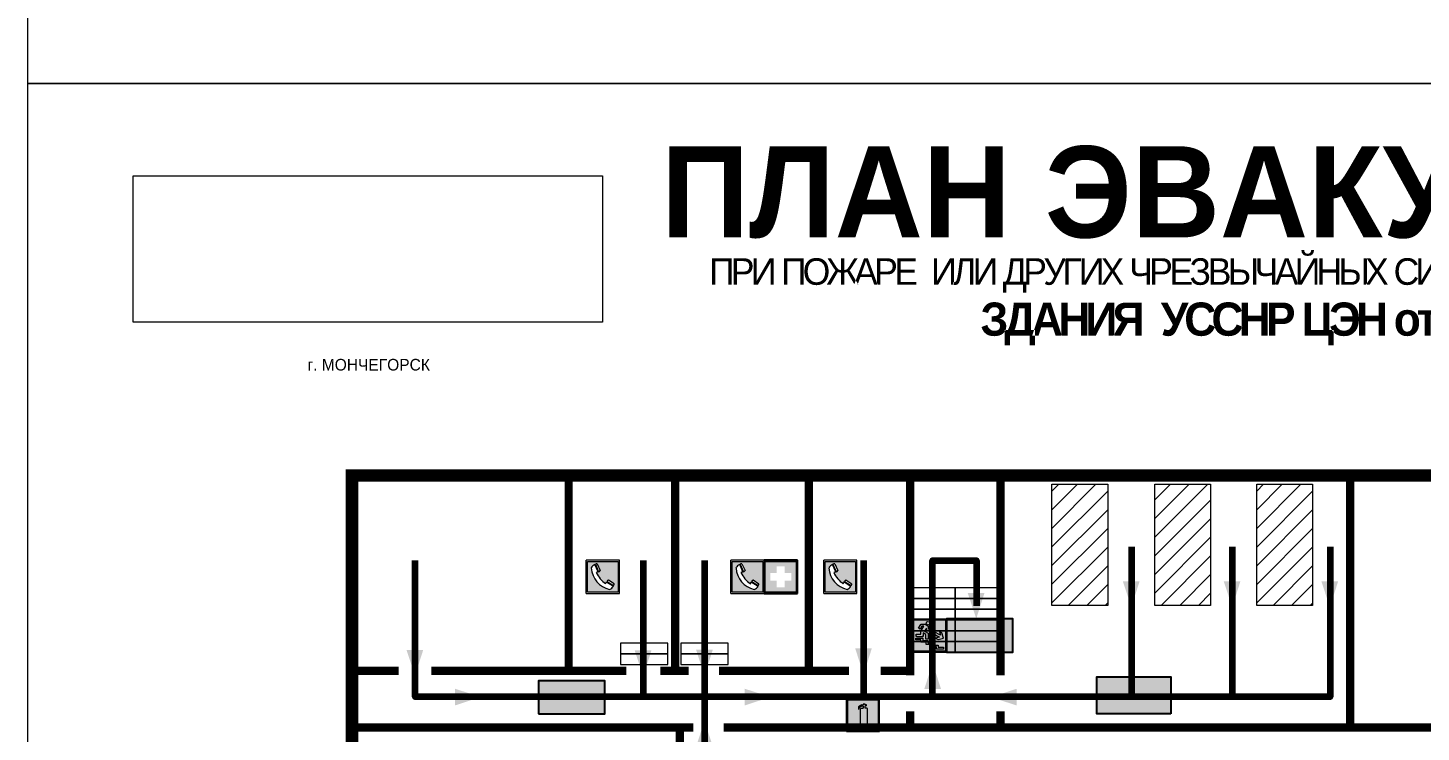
# Model space of a CAD drawing. Header units: millimetres. Extents: x 13810 to 67229, y 12374 to 21950.
# Drawn here: x 19059.6 to 19395.4, y 14390.6 to 14560.3 of the extents above; entities that cross this region are included whole.
import ezdxf

# ---------------------------------------------------------------- set-up
doc = ezdxf.new("R2010")
doc.units = ezdxf.units.MM
doc.layers.add('План_Штампы', color=7, linetype='Continuous')
doc.styles.add('обычный', font='arial.ttf')
picture_1 = doc.add_image_def('image1.jpg', size_in_pixel=(337, 105))

# ---------------------------------------------------------------- blocks, each defined once
blk = doc.blocks.new('A$C456E1F9C')
at = {"lineweight": 5}
h = blk.add_hatch(color=242, dxfattribs=at)
h.paths.add_polyline_path([(0.51, -1.47), (0.51, -13.26), (12.29, -13.26), (12.29, -1.47)])
h.paths.add_polyline_path([(5.42, -4.95, -0.254479), (4.78, -5.4), (3.52, -2.53, -0.209735), (4.23, -2.4)], flags=16)
h.paths.add_polyline_path([(8.53, -8.6), (10.87, -10.17), (10.54, -10.76), (8.03, -9.13, -0.192251)], flags=16)
h.paths.add_polyline_path([(4.61, -5.49, 0.005518), (3.87, -5.72, 0.128647), (7.49, -10.01, 0.00809), (7.83, -9.33), (10.47, -10.97, -0.16736), (8.99, -12.25, -0.327862), (1.95, -3.95, -0.166952), (3.36, -2.62)], flags=16)
at = {"color": 242, "lineweight": 5}
for p, q in [((0, -13.77), (0, -0.97)), ((12.8, -0.97), (0, -0.97)), ((4.61, -5.49), (3.36, -2.62)), ((3.52, -2.53), (4.78, -5.4)), ((4.23, -2.4), (5.42, -4.95)), ((12.8, -13.77), (12.8, -0.97)), ((7.83, -9.33), (10.47, -10.97)), ((8.03, -9.13), (10.54, -10.76)), ((10.81, -10.12), (8.53, -8.6)), ((10.54, -10.76), (10.8, -10.3)), ((10.8, -10.3), (10.81, -10.12)), ((0, -13.77), (12.8, -13.77))]:
    blk.add_line(p, q, dxfattribs=at)
blk.add_lwpolyline([(0.51, -1.47), (12.29, -1.47), (12.29, -13.26), (0.51, -13.26)], close=True, dxfattribs=at)
for centre, radius, start, end in [((4.59, -5.34), 2.99, 114.2845, 152.1974), ((11.12, -3.31), 9.19, 183.9915, 256.6009), ((4.02, -3.27), 0.891, 76.3284, 123.7092), ((4.68, -4.59), 0.824, 276.9621, 334.0723), ((14.98, -39.1), 35.17, 107.1487, 108.4135), ((13.86, -0.94), 11.08, 205.5536, 234.8762), ((-13.31, 0.8), 23.44, 332.5487, 334.4027), ((8.94, -9.5), 0.989, 114.4092, 157.9388), ((7.87, -9.46), 3, 291.9291, 329.9329)]:
    blk.add_arc(centre, radius, start, end, dxfattribs=at)
blk = doc.blocks.new('A$C18900ED3')
h = blk.add_hatch(color=126)
h.paths.add_polyline_path([(-0.18, -0.18), (-7.02, -0.18), (-7.02, -7.02), (-0.18, -7.02)])
h.paths.add_polyline_path([(-5.89, -4.46), (-5.89, -2.77), (-4.46, -2.77), (-4.46, -1.31), (-2.77, -1.31), (-2.77, -2.77), (-1.33, -2.77), (-1.33, -4.46), (-2.77, -4.46), (-2.77, -5.89), (-4.46, -5.89), (-4.46, -4.46)], flags=16)
at = {"color": 126}
for p, q in [((-7.2, 0), (-7.2, -7.2)), ((0, 0), (-7.2, 0)), ((0, -7.2), (0, 0)), ((-7.02, -7.02), (-7.02, -0.18)), ((-7.02, -0.18), (-0.18, -0.18)), ((-0.18, -0.18), (-0.18, -7.02)), ((-7.2, -7.2), (0, -7.2)), ((-0.18, -7.02), (-7.02, -7.02))]:
    blk.add_line(p, q, dxfattribs=at)
blk = doc.blocks.new('A$C7B4425F7')
at = {"true_color": 0xffffff}
blk.add_hatch(color=7, dxfattribs=at).paths.add_polyline_path([(0, 0), (-16, 0), (-16, -8), (0, -8)])
h = blk.add_hatch(color=126)
h.paths.add_polyline_path([(-0.2, -0.2), (-15.8, -0.2), (-15.8, -7.8), (-0.2, -7.8)])
h.paths.add_polyline_path([(-11.76, -2.03), (-11.76, -3.66), (-11.17, -3.66, -0.568275), (-11.17, -6.18), (-12.58, -6.18), (-12.58, -2.03)], flags=16)
h.paths.add_polyline_path([(-13.33, -4.12, -0.495768), (-13.59, -6.18), (-15.03, -6.18), (-15.03, -2.03), (-13.59, -2.03, -0.487973)], flags=16)
h.paths.add_polyline_path([(-10.25, -2.03), (-9.48, -2.03), (-9.48, -6.18), (-10.25, -6.18)], flags=16)
h.paths.add_polyline_path([(-13.84, -3.69), (-14.24, -3.69), (-14.24, -3.03), (-13.9, -3.03, -0.692621)], flags=0)
h.paths.add_polyline_path([(-9.15, -2.03), (-8.4, -2.03), (-8.04, -3.07), (-7.68, -2.03), (-6.93, -2.03), (-7.64, -4.1), (-6.93, -6.18), (-7.68, -6.18), (-8.04, -5.14), (-8.4, -6.18), (-9.15, -6.18), (-8.44, -4.1)], flags=16)
h.paths.add_polyline_path([(-11.76, -4.46), (-11.42, -4.46, -0.692621), (-11.36, -5.12), (-11.76, -5.12)], flags=0)
h.paths.add_polyline_path([(-13.9, -5.2), (-14.24, -5.2), (-14.24, -4.55), (-13.84, -4.55, -0.708038)], flags=0)
edge = h.paths.add_edge_path(flags=16)
edge.add_ellipse((-5.51, -4.08), major_axis=(0, 2.05), ratio=0.586184, start_angle=0, end_angle=360)
edge = h.paths.add_edge_path(flags=0)
edge.add_ellipse((-5.51, -4.08), major_axis=(0, 1.14), ratio=0.454828, start_angle=0, end_angle=360)
h.paths.add_polyline_path([(-4.13, -4.96, 0.377264), (-3.48, -4.52, 0.0555), (-3.16, -2.03), (-1.66, -2.03), (-1.66, -4.96), (-0.96, -4.96), (-0.96, -7.01), (-1.75, -7.01), (-1.75, -6.18), (-3.3, -6.18), (-3.3, -7.02), (-4.13, -7.02)], flags=16)
h.paths.add_polyline_path([(-2.73, -2.91), (-2.28, -2.91), (-2.28, -4.96), (-3.05, -4.96, 0.079136)], flags=0)
at = {"color": 126}
blk.add_lwpolyline([(-16, -8), (0, -8), (0, 0), (-16, 0)], close=True, dxfattribs=at)
blk = doc.blocks.new('A$C3AD82952')
at = {"true_color": 0xf5f5ff}
h = blk.add_hatch(color=7, dxfattribs=at)
h.dxf.hatch_style = 1
h.paths.add_polyline_path([(8.21, 8.73, 0.414214), (7.89, 9.05), (7.22, 9.05), (7.22, 9.92), (7.59, 9.92, 1), (7.57, 10.36), (7.22, 10.36), (7.22, 10.6), (6.43, 10.6), (6.43, 10.36), (6.01, 10.36), (4.74, 9.59), (4.74, 8.69), (4.98, 8.73), (4.98, 9.26), (6.12, 9.91), (6.43, 9.91), (6.43, 9.05), (5.76, 9.05, 0.414214), (5.44, 8.73), (5.44, 2.2), (8.21, 2.2)], flags=0)
h.paths.add_polyline_path([(12.8, 12.8), (0, 12.8), (0, 0), (12.8, 0)])
h.paths.add_polyline_path([(0.51, 12.29), (12.29, 12.29), (12.29, 0.51), (0.51, 0.51)], flags=16)
h.paths.add_polyline_path([(4.74, 9.59), (6.01, 10.36), (6.43, 10.36), (6.43, 10.6), (7.22, 10.6), (7.22, 10.36), (7.59, 10.36, -0.94586), (7.59, 9.92), (7.22, 9.92), (7.22, 9.05), (7.89, 9.05, -0.414214), (8.21, 8.73), (8.21, 2.2), (5.44, 2.2), (5.44, 8.73, -0.414214), (5.76, 9.05), (6.43, 9.05), (6.43, 9.91), (6.12, 9.91), (4.98, 9.26), (4.98, 8.73), (4.74, 8.69)], flags=0)
h = blk.add_hatch(color=242)
h.dxf.hatch_style = 1
h.paths.add_polyline_path([(12.29, 12.29), (0.51, 12.29), (0.51, 0.51), (12.29, 0.51)])
h.paths.add_polyline_path([(4.74, 8.69), (4.74, 9.59), (6.01, 10.36), (6.43, 10.36), (6.43, 10.6), (7.22, 10.6), (7.22, 10.36), (7.59, 10.36, -0.94586), (7.59, 9.92), (7.22, 9.92), (7.22, 9.05), (7.89, 9.05, -0.414214), (8.21, 8.73), (8.21, 2.2), (5.44, 2.2), (5.44, 8.73, -0.414214), (5.76, 9.05), (6.43, 9.05), (6.43, 9.91), (6.12, 9.91), (4.98, 9.26), (4.98, 8.73)], flags=16)
h = blk.add_hatch(color=7, dxfattribs=at)
h.dxf.hatch_style = 1
h.paths.add_polyline_path([(8.21, 8.73, 0.414214), (7.89, 9.05), (7.22, 9.05), (7.22, 9.92), (7.59, 9.92, 1), (7.57, 10.36), (7.22, 10.36), (7.22, 10.6), (6.43, 10.6), (6.43, 10.36), (6.01, 10.36), (4.74, 9.59), (4.74, 8.69), (4.98, 8.73), (4.98, 9.26), (6.12, 9.91), (6.43, 9.91), (6.43, 9.05), (5.76, 9.05, 0.414214), (5.44, 8.73), (5.44, 2.2), (8.21, 2.2)])
at = {"color": 242, "lineweight": 5}
for p, q in [((0, 0), (0, 12.8)), ((0, 12.8), (12.8, 12.8)), ((12.8, 0), (12.8, 12.8)), ((6.01, 10.36), (4.74, 9.59)), ((4.74, 9.59), (4.74, 8.69)), ((4.74, 8.69), (4.98, 8.73)), ((4.98, 9.26), (6.12, 9.91)), ((4.98, 8.73), (4.98, 9.26)), ((5.44, 2.2), (5.44, 8.73)), ((5.76, 9.05), (6.43, 9.05)), ((6.01, 10.36), (6.43, 10.36)), ((6.12, 9.91), (6.43, 9.91)), ((7.22, 10.6), (6.43, 10.6)), ((6.43, 10.6), (6.43, 10.36)), ((6.43, 9.91), (6.43, 9.05)), ((7.22, 10.36), (7.22, 10.6)), ((7.59, 10.36), (7.22, 10.36)), ((7.22, 9.05), (7.22, 9.92)), ((7.59, 9.92), (7.22, 9.92)), ((7.89, 9.05), (7.22, 9.05)), ((8.21, 2.2), (8.21, 8.73)), ((0, 0), (12.8, 0)), ((5.44, 2.2), (8.21, 2.2))]:
    blk.add_line(p, q, dxfattribs=at)
blk.add_lwpolyline([(0.51, 12.29), (12.29, 12.29), (12.29, 0.51), (0.51, 0.51)], close=True, dxfattribs=at)
for centre, radius, start, end in [((5.76, 8.73), 0.32, 90, 180), ((7.58, 10.14), 0.223, 273.1875, 86.8125), ((7.89, 8.73), 0.32, 0, 90)]:
    blk.add_arc(centre, radius, start, end, dxfattribs=at)
blk = doc.blocks.new('A$C32E8229D')
at = {"true_color": 0xffffff}
blk.add_hatch(color=7, dxfattribs=at).paths.add_polyline_path([(0, 0), (0, -8), (16, -8), (16, 0)])
h = blk.add_hatch(color=126)
h.paths.add_polyline_path([(0.2, -0.2), (15.8, -0.2), (15.8, -7.8), (0.2, -7.8)])
h.paths.add_polyline_path([(13.49, -2.05), (12.08, -2.05), (11.37, -2.63, 0.162397), (11.29, -2.84), (11.29, -3.63), (10.35, -3.63), (10.35, -4.05), (11.68, -4.05), (11.68, -3.48), (12.26, -4.28), (11.29, -5.1), (11.29, -6.78), (11.85, -6.78), (11.85, -5.44), (12.8, -4.64), (12.8, -5.94), (14.46, -5.94), (14.46, -5.39), (13.45, -5.39), (13.45, -3.97), (12.46, -2.59), (13.15, -2.59), (13.69, -3.34), (14.18, -3)], flags=16)
h.paths.add_polyline_path([(10.74, -1.82, 1), (11.8, -1.82, 1)], flags=16)
h.paths.add_polyline_path([(9.39, -3.59), (5.99, -3.59), (6.56, -3.03), (5.91, -3.03), (5.1, -3.83), (5.91, -4.64), (6.56, -4.64), (5.99, -4.09), (9.39, -4.09)], flags=16)
h.paths.add_polyline_path([(4.29, -1.08), (1.72, -1.08), (1.72, -6.6), (4.29, -6.6)], flags=16)
at = {"color": 126}
blk.add_lwpolyline([(16, -8), (0, -8), (0, 0), (16, 0)], close=True, dxfattribs=at)
blk = doc.blocks.new('вниз')
at = {"lineweight": 0, "true_color": 0xffffff}
h = blk.add_hatch(color=7, dxfattribs=at)
h.dxf.hatch_style = 1
h.paths.add_polyline_path([(40994.51, -4472.22), (40986.51, -4472.22), (40986.51, -4480.22), (40994.51, -4480.22)])
h.paths.add_polyline_path([(40994.31, -4472.42), (40994.31, -4480.01), (40986.71, -4480.01), (40986.71, -4472.42)], flags=16)
h.paths.add_polyline_path([(40988.43, -4473.53), (40989.43, -4473.53), (40990.19, -4473.96), (40990.19, -4474.6), (40991, -4474.6), (40991, -4475.06), (40989.73, -4475.06), (40989.73, -4474.46), (40989.3, -4475.18), (40990.17, -4475.7), (40990.17, -4477.11), (40989.63, -4477.11), (40989.63, -4476.01), (40988.94, -4475.59), (40988.94, -4476.46), (40988.94, -4476.46), (40987.47, -4476.46), (40987.26, -4476.46), (40987.26, -4475.92), (40988.4, -4475.92), (40988.4, -4475.2), (40989.1, -4473.99), (40988.66, -4473.99), (40988.24, -4474.7), (40987.86, -4474.47), (40988.41, -4473.56)], flags=0)
h.paths.add_polyline_path([(40990.55, -4473.29, -1), (40989.69, -4473.29, -1)], flags=0)
h.paths.add_polyline_path([(40988.85, -4476.89), (40988.85, -4477.43), (40990.1, -4477.43), (40990.1, -4477.99), (40991.34, -4477.99), (40991.34, -4478.54), (40992.59, -4478.54), (40992.59, -4479.09), (40993.83, -4479.09), (40993.83, -4479.52), (40992.17, -4479.52), (40992.17, -4478.97), (40990.91, -4478.97), (40990.91, -4478.41), (40989.68, -4478.41), (40989.68, -4477.86), (40988.43, -4477.86), (40988.43, -4477.31), (40987.6, -4477.31), (40987.18, -4477.31), (40987.18, -4476.89)], flags=0)
h.paths.add_polyline_path([(40991.61, -4475.33), (40993.12, -4476.2), (40992.9, -4475.27), (40993.48, -4475.6), (40993.83, -4476.88), (40992.56, -4477.22), (40991.97, -4476.88), (40992.9, -4476.61), (40991.38, -4475.74), (40991.58, -4475.39)], flags=0)
h.paths.add_polyline_path([(40990.19, -4473.96), (40989.43, -4473.53), (40988.43, -4473.53), (40988.41, -4473.56), (40987.86, -4474.47), (40988.24, -4474.7), (40988.66, -4473.99), (40989.1, -4473.99), (40988.4, -4475.2), (40988.4, -4475.92), (40987.26, -4475.92), (40987.26, -4476.46), (40987.47, -4476.46), (40988.94, -4476.46), (40988.94, -4476.27), (40988.94, -4475.59), (40989.63, -4476.01), (40989.63, -4477.11), (40990.17, -4477.11), (40990.17, -4475.7), (40989.3, -4475.18), (40989.73, -4474.46), (40989.73, -4475.06), (40991, -4475.06), (40991, -4474.6), (40990.19, -4474.6)], flags=0)
h.paths.add_polyline_path([(40990.55, -4473.29, 1), (40989.69, -4473.29, 1)], flags=0)
h.paths.add_polyline_path([(40991.61, -4475.33), (40991.58, -4475.39), (40991.38, -4475.74), (40992.9, -4476.61), (40991.97, -4476.88), (40992.56, -4477.22), (40993.83, -4476.88), (40993.48, -4475.6), (40992.9, -4475.27), (40993.12, -4476.2)], flags=0)
h.paths.add_polyline_path([(40990.1, -4477.43), (40988.85, -4477.43), (40988.85, -4476.89), (40987.18, -4476.89), (40987.18, -4477.31), (40987.6, -4477.31), (40988.43, -4477.31), (40988.43, -4477.86), (40989.68, -4477.86), (40989.68, -4478.41), (40990.91, -4478.41), (40990.91, -4478.97), (40992.17, -4478.97), (40992.17, -4479.52), (40993.83, -4479.52), (40993.83, -4479.09), (40992.59, -4479.09), (40992.59, -4478.54), (40991.34, -4478.54), (40991.34, -4477.99), (40990.1, -4477.99)], flags=0)
at = {"lineweight": 0}
h = blk.add_hatch(color=126, dxfattribs=at)
h.dxf.hatch_style = 1
h.paths.add_polyline_path([(40994.31, -4472.42), (40986.71, -4472.42), (40986.71, -4480.01), (40994.31, -4480.01)])
h.paths.add_polyline_path([(40988.43, -4473.53), (40989.43, -4473.53), (40990.19, -4473.96), (40990.19, -4474.6), (40991, -4474.6), (40991, -4475.06), (40989.73, -4475.06), (40989.73, -4474.46), (40989.3, -4475.18), (40990.17, -4475.7), (40990.17, -4477.11), (40989.63, -4477.11), (40989.63, -4476.01), (40988.94, -4475.59), (40988.94, -4476.46), (40988.94, -4476.46), (40987.47, -4476.46), (40987.26, -4476.46), (40987.26, -4475.92), (40988.4, -4475.92), (40988.4, -4475.2), (40989.1, -4473.99), (40988.66, -4473.99), (40988.24, -4474.7), (40987.86, -4474.47), (40988.41, -4473.56)], flags=16)
h.paths.add_polyline_path([(40990.55, -4473.29, -1), (40989.69, -4473.29, -1)], flags=16)
h.paths.add_polyline_path([(40988.85, -4476.89), (40988.85, -4477.43), (40990.1, -4477.43), (40990.1, -4477.99), (40991.34, -4477.99), (40991.34, -4478.54), (40992.59, -4478.54), (40992.59, -4479.09), (40993.83, -4479.09), (40993.83, -4479.52), (40992.17, -4479.52), (40992.17, -4478.97), (40990.91, -4478.97), (40990.91, -4478.41), (40989.68, -4478.41), (40989.68, -4477.86), (40988.43, -4477.86), (40988.43, -4477.31), (40987.6, -4477.31), (40987.18, -4477.31), (40987.18, -4476.89)], flags=16)
h.paths.add_polyline_path([(40991.61, -4475.33), (40993.12, -4476.2), (40992.9, -4475.27), (40993.48, -4475.6), (40993.83, -4476.88), (40992.56, -4477.22), (40991.97, -4476.88), (40992.9, -4476.61), (40991.38, -4475.74), (40991.58, -4475.39)], flags=16)
at = {"lineweight": 0, "true_color": 0xffffff}
h = blk.add_hatch(color=7, dxfattribs=at)
h.dxf.hatch_style = 1
h.paths.add_polyline_path([(40989.73, -4474.46), (40989.73, -4475.06), (40991, -4475.06), (40991, -4474.6), (40990.19, -4474.6), (40990.19, -4473.96), (40989.43, -4473.53), (40988.43, -4473.53), (40988.41, -4473.56), (40987.86, -4474.47), (40988.24, -4474.7), (40988.66, -4473.99), (40989.1, -4473.99), (40988.4, -4475.2), (40988.4, -4475.92), (40987.26, -4475.92), (40987.26, -4476.46), (40987.47, -4476.46), (40988.94, -4476.46), (40988.94, -4475.59), (40989.63, -4476.01), (40989.63, -4477.11), (40990.17, -4477.11), (40990.17, -4475.7), (40989.3, -4475.18)])
h.paths.add_polyline_path([(40989.69, -4473.29, 1), (40990.55, -4473.29, 1)])
h.paths.add_polyline_path([(40991.61, -4475.33), (40991.58, -4475.39), (40991.38, -4475.74), (40992.9, -4476.61), (40991.97, -4476.88), (40992.56, -4477.22), (40993.83, -4476.88), (40993.48, -4475.6), (40992.9, -4475.27), (40993.12, -4476.2)])
h.paths.add_polyline_path([(40990.1, -4477.43), (40988.85, -4477.43), (40988.85, -4476.89), (40987.18, -4476.89), (40987.18, -4477.31), (40987.6, -4477.31), (40988.43, -4477.31), (40988.43, -4477.86), (40989.68, -4477.86), (40989.68, -4478.41), (40990.91, -4478.41), (40990.91, -4478.97), (40992.17, -4478.97), (40992.17, -4479.52), (40993.83, -4479.52), (40993.83, -4479.09), (40992.59, -4479.09), (40992.59, -4478.54), (40991.34, -4478.54), (40991.34, -4477.99), (40990.1, -4477.99)])
at = {"color": 126, "lineweight": 0}
for points in [[(40986.51, -4472.22), (40994.51, -4472.22), (40994.51, -4480.22), (40986.51, -4480.22)], [(40986.71, -4472.42), (40994.31, -4472.42), (40994.31, -4480.01), (40986.71, -4480.01)]]:
    blk.add_lwpolyline(points, close=True, dxfattribs=at)
for points in [[(40987.47, -4476.46), (40987.26, -4476.46), (40987.26, -4475.92), (40988.4, -4475.92), (40988.4, -4475.2), (40989.1, -4473.99), (40988.66, -4473.99), (40988.24, -4474.7), (40987.86, -4474.47), (40988.41, -4473.56), (40988.43, -4473.53), (40989.43, -4473.53), (40990.19, -4473.96), (40990.19, -4474.6), (40991, -4474.6), (40991, -4475.06), (40989.73, -4475.06), (40989.73, -4474.46), (40989.3, -4475.18), (40990.17, -4475.7), (40990.17, -4477.11), (40989.63, -4477.11), (40989.63, -4476.01), (40988.94, -4475.59), (40988.94, -4476.46)], [(40991.58, -4475.39), (40991.38, -4475.74), (40992.9, -4476.61), (40991.97, -4476.88), (40992.56, -4477.22), (40993.83, -4476.88), (40993.48, -4475.6), (40992.9, -4475.27), (40993.12, -4476.2), (40991.61, -4475.33), (40991.58, -4475.39)], [(40987.6, -4477.31), (40987.18, -4477.31), (40987.18, -4476.89), (40988.85, -4476.89), (40988.85, -4477.43), (40990.1, -4477.43), (40990.1, -4477.99), (40991.34, -4477.99), (40991.34, -4478.54), (40992.59, -4478.54), (40992.59, -4479.09), (40993.83, -4479.09), (40993.83, -4479.52), (40992.17, -4479.52), (40992.17, -4478.97), (40990.91, -4478.97), (40990.91, -4478.41), (40989.68, -4478.41), (40989.68, -4477.86), (40988.43, -4477.86), (40988.43, -4477.31), (40987.6, -4477.31)], [(40987.47, -4476.46), (40988.94, -4476.46), (40988.94, -4476.27)]]:
    blk.add_lwpolyline(points, dxfattribs=at)
blk.add_circle((40990.12, -4473.29), 0.432, dxfattribs=at)

msp = doc.modelspace()

# ---------------------------------------------------------------- hatches: boundary and pattern name
at = {"lineweight": 0}
h = msp.add_hatch(dxfattribs=at)
h.set_pattern_fill('ANSI31', color=256, angle=180)
h.set_pattern_definition([(225, (40387.6663, 16375.0453), (2.24506403, -2.24506403), [])])
h.paths.add_polyline_path([(19355.78, 14421.14), (19369.23, 14421.14), (19369.23, 14450.32), (19355.78, 14450.32)])
h.paths.add_polyline_path([(19344.66, 14450.32), (19331.21, 14450.32), (19331.21, 14421.14), (19344.66, 14421.14)])
h.paths.add_polyline_path([(19306.41, 14421.14), (19319.86, 14421.14), (19319.86, 14450.32), (19306.41, 14450.32)])

# ---------------------------------------------------------------- linework, layer by layer
at = {"color": 126, "lineweight": 0, "true_color": 0x008754}
for points in [[(19059.64, 14941.92), (19659.64, 14941.92), (19659.64, 14546.92), (19059.64, 14546.92)], [(19059.64, 14546.92), (19659.64, 14546.92), (19659.64, 14151.92), (19059.64, 14151.92)]]:
    msp.add_lwpolyline(points, close=True, dxfattribs=at)
at = {"lineweight": 0, "const_width": 3}
msp.add_lwpolyline([(19594.89, 14272.07), (19137.74, 14272.07), (19137.74, 14452.46), (19594.89, 14452.46)], close=True, dxfattribs=at)
at = {"lineweight": 0, "const_width": 2}
for points in [[(19189.96, 14405.34), (19189.96, 14452.46)], [(19215.6, 14405.34), (19215.6, 14452.46)], [(19247.84, 14405.34), (19247.84, 14452.46)], [(19272.28, 14404.24), (19272.28, 14452.46)], [(19294.05, 14404.24), (19294.05, 14452.46)], [(19378.26, 14452.46), (19378.26, 14391.67)], [(19137.74, 14405.34), (19148.99, 14405.34)], [(19203.86, 14405.34), (19156.87, 14405.34)], [(19218.9, 14405.34), (19212.02, 14405.34)], [(19257.5, 14405.34), (19226.2, 14405.34)], [(19272.28, 14405.34), (19265.11, 14405.34)], [(19272.28, 14391.67), (19272.28, 14395.61)], [(19294.05, 14391.67), (19294.05, 14395.61)], [(19220.04, 14391.67), (19137.74, 14391.67)], [(19234.82, 14381.22), (19216.75, 14381.22), (19216.75, 14391.67)], [(19594.89, 14391.67), (19227.28, 14391.67)]]:
    msp.add_lwpolyline(points, dxfattribs=at)
at = {"lineweight": 0}
for points in [[(19319.86, 14421.14), (19306.41, 14421.14), (19306.41, 14450.32), (19319.86, 14450.32)], [(19344.66, 14421.14), (19331.21, 14421.14), (19331.21, 14450.32), (19344.66, 14450.32)], [(19369.23, 14421.14), (19355.78, 14421.14), (19355.78, 14450.32), (19369.23, 14450.32)], [(19283.08, 14425.4), (19271.67, 14425.4), (19271.67, 14422.81), (19283.08, 14422.81)], [(19294.48, 14425.4), (19283.08, 14425.4), (19283.08, 14422.81), (19294.48, 14422.81)], [(19283.08, 14422.81), (19271.67, 14422.81), (19271.67, 14420.21), (19283.08, 14420.21)], [(19294.48, 14422.81), (19283.08, 14422.81), (19283.08, 14420.21), (19294.48, 14420.21)], [(19283.08, 14420.21), (19271.67, 14420.21), (19271.67, 14417.61), (19283.08, 14417.61)], [(19283.08, 14417.61), (19271.67, 14417.61), (19271.67, 14415.01), (19283.08, 14415.01)], [(19294.48, 14420.21), (19283.08, 14420.21), (19283.08, 14417.61), (19294.48, 14417.61)], [(19294.48, 14417.61), (19283.08, 14417.61), (19283.08, 14415.01), (19294.48, 14415.01)], [(19283.08, 14415.01), (19271.67, 14415.01), (19271.67, 14412.42), (19283.08, 14412.42)], [(19294.48, 14415.01), (19283.08, 14415.01), (19283.08, 14412.42), (19294.48, 14412.42)], [(19213.86, 14412.04), (19202.45, 14412.04), (19202.45, 14409.45), (19213.86, 14409.45)], [(19228.41, 14412.04), (19217, 14412.04), (19217, 14409.45), (19228.41, 14409.45)], [(19283.08, 14412.42), (19271.67, 14412.42), (19271.67, 14409.82), (19283.08, 14409.82)], [(19294.48, 14412.42), (19283.08, 14412.42), (19283.08, 14409.82), (19294.48, 14409.82)], [(19213.86, 14409.45), (19202.45, 14409.45), (19202.45, 14406.85), (19213.86, 14406.85)], [(19228.41, 14409.45), (19217, 14409.45), (19217, 14406.85), (19228.41, 14406.85)]]:
    msp.add_lwpolyline(points, close=True, dxfattribs=at)
at = {"color": 126, "lineweight": 100, "true_color": 0x008754}
for points in [[(19373.46, 14435.24), (19373.46, 14399.06), (19277.67, 14399.06), (19277.67, 14431.96), (19288.23, 14431.96), (19288.23, 14421)], [(19325.62, 14435.24), (19325.62, 14399.06)], [(19349.88, 14435.24), (19349.88, 14399.06)], [(19277.67, 14399.06), (19152.94, 14399.06), (19152.94, 14431.96)], [(19207.9, 14431.96), (19207.9, 14399.06)], [(19222.72, 14431.96), (19222.72, 14399.06)], [(19261.02, 14431.96), (19261.02, 14399.06)], [(19222.72, 14399.06), (19222.72, 14386.19), (19417.51, 14386.19), (19417.51, 14333.11), (19463.65, 14333.11), (19463.65, 14368.86), (19518.52, 14368.86)]]:
    msp.add_lwpolyline(points, dxfattribs=at)
at = {"layer": 'План_Штампы', "color": 126, "true_color": 0x008754}
for points in [[(19323.52, 14426.93), (19327.54, 14426.93), (19325.56, 14420.74)], [(19347.82, 14426.93), (19351.84, 14426.93), (19349.86, 14420.74)], [(19371.36, 14426.91), (19375.39, 14426.9), (19373.4, 14420.72)], [(19286.14, 14424.11), (19290.17, 14424.1), (19288.18, 14417.92)], [(19259, 14410.77), (19263.02, 14410.77), (19261.04, 14404.58)], [(19150.88, 14410.39), (19154.91, 14410.39), (19152.92, 14404.21)], [(19205.88, 14410.26), (19209.91, 14410.26), (19207.92, 14404.07)], [(19220.66, 14410.43), (19224.69, 14410.43), (19222.7, 14404.25)], [(19279.7, 14401), (19275.68, 14401), (19277.66, 14407.18)], [(19162.55, 14397.01), (19162.56, 14401.04), (19168.74, 14399.05)], [(19232.4, 14397.01), (19232.4, 14401.04), (19238.59, 14399.05)], [(19297.95, 14401.04), (19297.94, 14397.01), (19291.76, 14399)], [(19224.72, 14387.09), (19220.69, 14387.1), (19222.68, 14393.28)]]:
    msp.add_solid(points, dxfattribs=at)

# ---------------------------------------------------------------- block references
for name, p, xscale, yscale, zscale in [('A$C456E1F9C', (19194.19, 14432.62), 0.625, 0.625, 0.625), ('A$C456E1F9C', (19229.07, 14432.61), 0.625, 0.625, 0.625), ('A$C18900ED3', (19245.07, 14432.01), 1.111111111007631, 1.111111111007631, 1.111111111007631), ('A$C456E1F9C', (19251.44, 14432.61), 0.625, 0.625, 0.625), ('A$C3AD82952', (19256.88, 14390.72), 0.625, 0.625, 0.625)]:
    msp.add_blockref(name, p, dxfattribs=dict(xscale=xscale, yscale=yscale, zscale=zscale))
at = {"color": 126, "true_color": 0x008754}
msp.add_blockref('вниз', (-21713.57, 18890.12), dxfattribs=at)
at = {"layer": 'План_Штампы'}
msp.add_blockref('A$C7B4425F7', (19296.98, 14417.86), dxfattribs=at)
at = {"layer": 'План_Штампы', "color": 126, "true_color": 0x008754, "xscale": -1}
msp.add_blockref('A$C32E8229D', (19198.69, 14402.98), dxfattribs=at)
at = {"layer": 'План_Штампы', "color": 126, "true_color": 0x008754, "xscale": 1.113761976465601, "yscale": 1.113761976465601, "zscale": 1.113761976465601, "rotation": 359.9978653237144}
msp.add_blockref('A$C32E8229D', (19317.24, 14403.89), dxfattribs=at)

# ---------------------------------------------------------------- texts
at = {"lineweight": 0, "style": 'обычный'}
for s, insert, char_height, width, attachment_point in [('{\\fProxima Nova Rg|b1|i0|c204|p2;ПЛАН ЭВАКУАЦИИ}', (19212.28, 14531.8), 22, 493.8901, 1), ('\\pi-8.4,l8.4,t8.4;{\\fProxima Nova Rg|b0|i0|c204|p2;г. МОНЧЕГОРСК\\H1.1997x; }', (19141.77, 14479.12), 2.8, 126.6484, 5)]:
    msp.add_mtext(s, dxfattribs=dict(at, insert=insert, char_height=char_height, width=width, attachment_point=attachment_point))
at = {"color": 0, "lineweight": 0, "insert": (19361.27, 14504.97), "char_height": 8, "width": 449.2158, "attachment_point": 5, "style": 'обычный'}
msp.add_mtext('{\\fArial Black|b1|i0|c204|p34;\\H2x;\\T0.85;  \\fArial Narrow|b0|i0|c204|p34;\\H0.8x;\\W0.9;\\P\\fProxima Nova Rg|b0|i0|c204|p2;\\H0.5x;\\W1;\\C256;ПРИ ПОЖАРЕ  ИЛИ ДРУГИХ ЧРЕЗВЫЧАЙНЫХ СИТУАЦИЯХ  ИЗ ПОМЕЩЕНИЙ \\fProxima Nova Rg|b1|i0|c204|p2;\\H1.25x;\\PЗДАНИЯ  УССНР ЦЭН отм. 3,150}', dxfattribs=at)

# ---------------------------------------------------------------- pictures from other files: only their frames are drawn
at = {"color": 7, "lineweight": 0, "true_color": 0xf5f5ff}
image = msp.add_image(picture_1, insert=(19085, 14489.42), size_in_units=(113.11, 35.24), dxfattribs=at)
image.dxf.flags = 7

doc.saveas('drawing.dxf')
